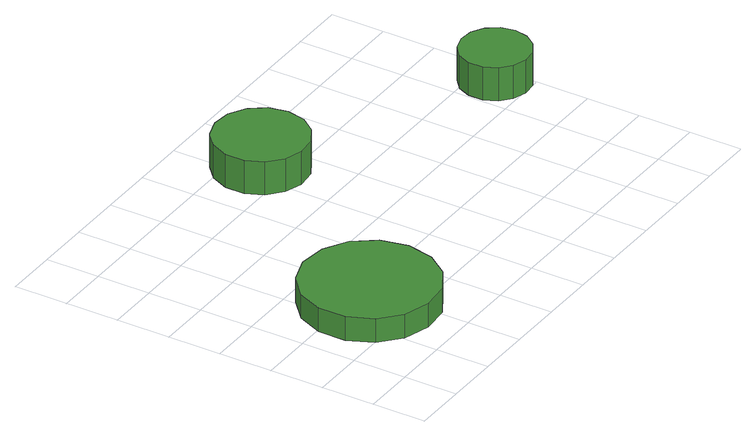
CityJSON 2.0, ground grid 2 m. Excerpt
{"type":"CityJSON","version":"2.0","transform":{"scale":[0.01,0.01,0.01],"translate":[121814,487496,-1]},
"CityObjects":{
"tree1":{"type":"SolitaryVegetationObject","attributes":{"function":"something"},"geometry":[{"type":"MultiSurface","lod":"1","boundaries":[[[0,1,2,3,4,5,6,7,8,9,10,11,12,13,14]],[[15,16,17,18,19,20,21,22,23,24,25,26,27,28,29]],[[0,29,28,1]],[[1,28,27,2]],[[2,27,26,3]],[[3,26,25,4]],[[4,25,24,5]],[[5,24,23,6]],[[6,23,22,7]],[[7,22,21,8]],[[8,21,20,9]],[[9,20,19,10]],[[10,19,18,11]],[[11,18,17,12]],[[12,17,16,13]],[[13,16,15,14]],[[14,15,29,0]]]}]},
"tree2":{"type":"SolitaryVegetationObject","attributes":{"function":"something"},"geometry":[{"type":"MultiSurface","lod":"1","boundaries":[[[30,31,32,33,34,35,36,37,38,39,40,41,42,43,44]],[[45,46,47,48,49,50,51,52,53,54,55,56,57,58,59]],[[30,59,58,31]],[[31,58,57,32]],[[32,57,56,33]],[[33,56,55,34]],[[34,55,54,35]],[[35,54,53,36]],[[36,53,52,37]],[[37,52,51,38]],[[38,51,50,39]],[[39,50,49,40]],[[40,49,48,41]],[[41,48,47,42]],[[42,47,46,43]],[[43,46,45,44]],[[44,45,59,30]]]}]},
"tree3":{"type":"SolitaryVegetationObject","attributes":{"function":"something"},"geometry":[{"type":"MultiSurface","lod":"1","boundaries":[[[60,61,62,63,64,65,66,67,68,69,70,71,72,73,74]],[[75,76,77,78,79,80,81,82,83,84,85,86,87,88,89]],[[60,89,88,61]],[[61,88,87,62]],[[62,87,86,63]],[[63,86,85,64]],[[64,85,84,65]],[[65,84,83,66]],[[66,83,82,67]],[[67,82,81,68]],[[68,81,80,69]],[[69,80,79,70]],[[70,79,78,71]],[[71,78,77,72]],[[72,77,76,73]],[[73,76,75,74]],[[74,75,89,60]]]}]}
},
"vertices":[
[582,345,165],[560,446,165],[500,529,165],[411,580,165],[308,591,165],[210,559,165],[134,490,165],[92,396,165],[92,293,165],[134,199,165],[210,130,165],[308,99,165],[411,109,165],[500,161,165],[560,244,165],[560,244,72],[500,161,72],[411,109,72],[308,99,72],[210,130,72],[134,199,72],[92,293,72],[92,396,72],[134,490,72],[210,559,72],[308,591,72],[411,580,72],[500,529,72],[560,446,72],[582,345,72],
[1001,1076,227],[986,1146,227],[944,1203,227],[882,1239,227],[811,1246,227],[744,1224,227],[691,1177,227],[662,1112,227],[662,1040,227],[691,975,227],[744,928,227],[811,906,227],[882,913,227],[944,949,227],[986,1006,227],[986,1006,98],[944,949,98],[882,913,98],[811,906,98],[744,928,98],[691,975,98],[662,1040,98],[662,1112,98],[691,1177,98],[744,1224,98],[811,1246,98],[882,1239,98],[944,1203,98],[986,1146,98],[1001,1076,98],
[1799,681,250],[1788,733,250],[1757,776,250],[1711,803,250],[1658,808,250],[1607,792,250],[1567,756,250],[1546,708,250],[1546,654,250],[1567,605,250],[1607,570,250],[1658,553,250],[1711,559,250],[1757,586,250],[1788,629,250],[1788,629,121],[1757,586,121],[1711,559,121],[1658,553,121],[1607,570,121],[1567,605,121],[1546,654,121],[1546,708,121],[1567,756,121],[1607,792,121],[1658,808,121],[1711,803,121],[1757,776,121],[1788,733,121],[1799,681,121]
]}
